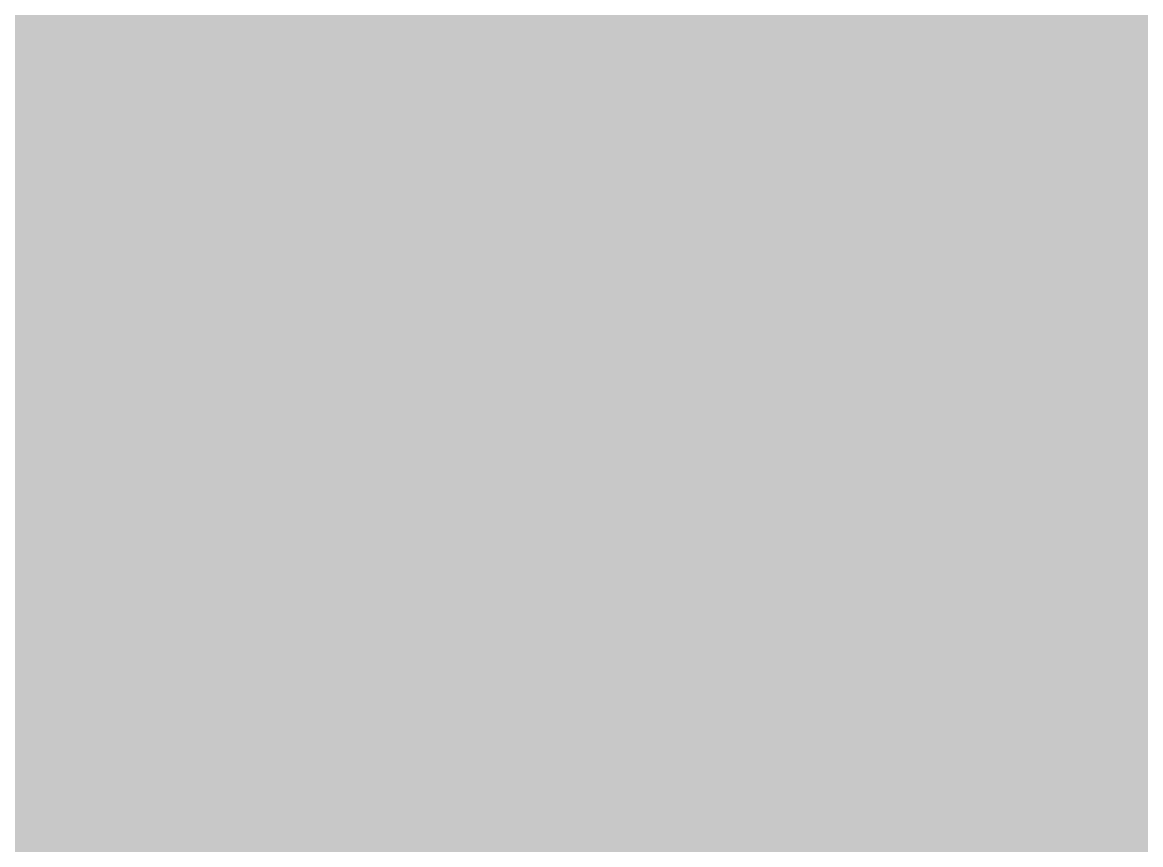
# Model space of a CAD drawing. Header units: millimetres. Extents: x -754 to 578, y -31 to 612.
# Drawn here: x 21.61 to 28.85, y 284.55 to 289.87 of the extents above; entities that cross this region are included whole.
import ezdxf

# ---------------------------------------------------------------- set-up
doc = ezdxf.new("R2010")
doc.units = ezdxf.units.MM
for name, color, linetype in [('Background Fill', 3, 'Continuous'), ('Images', 7, 'Continuous'), ('magpiefill', 3, 'Continuous'), ('Text', 7, 'Continuous')]:
    doc.layers.add(name, color=color, linetype=linetype)
doc.styles.get("Standard").update_dxf_attribs({"font": 'arial.ttf'})
picture_1 = doc.add_image_def('image1.jpg', size_in_pixel=(3877, 2482))

msp = doc.modelspace()

# ---------------------------------------------------------------- hatches: boundary and pattern name
at = {"layer": 'Background Fill', "true_color": 0x608000}
h = msp.add_hatch(color=66, dxfattribs=at)
h.dxf.hatch_style = 1
edge = h.paths.add_edge_path()
edge.add_arc((376.6532146460902, 276.531508869247), 365.7629443210776, 176.7919901476864, 183.9233746687262)
edge.add_arc((133.8374676579463, 259.2283183268966), 122.3340440395195, 183.6195856983223, 197.1683515683287)
edge.add_arc((24.55923343580579, 255.2968345977195), 33.06552170640433, 256.7034174919814, 268.4011139625683)
edge.add_arc((24.16992790803101, 246.1092003096776), 23.87097146563052, 268.7198628156944, 301.7757663762422)
edge.add_arc((6.285144653563535, 271.3474496466107), 54.77789923509462, 303.7779035900384, 336.8879734464464)
edge.add_arc((52.30048252020208, 252.4870421142255), 5.102959599765063, 254.384903360388, 328.824933411809, ccw=False)
edge.add_arc((7.292441665671056, 271.8288436174069), 49.92334009274214, 330.9302936293311, 352.0400174555955)
edge.add_arc((50.38940195992937, 268.6021330476465), 7.33865160717493, 285.0504608128425, 329.8428390468186, ccw=False)
edge.add_arc((52.12306075032679, 262.0122561988131), 0.5259485409149743, 171.3325297132818, 289.0846071006343, ccw=False)
edge.add_arc((16.64306726326045, 276.2065121965963), 37.7019668665434, 338.0137831002426, 363.9508925965004)
edge.add_arc((47.18092559481738, 280.5249504883629), 7.280765375083003, 297.6993291748943, 346.32952133307856, ccw=False)
edge.add_arc((50.21930293766126, 275.4437634670579), 1.408347699717135, 237.8436587276291, 284.2199327254814, ccw=False)
edge.add_arc((5.031847200155447, 281.9599394829845), 45.10151512056127, 350.1590330487046, 372.4891597315885)
edge.add_arc((41.64524126144794, 293.1920568739727), 7.566770331701877, 300.04355044286524, 348.73077371804266, ccw=False)
edge.add_arc((43.75385213140538, 284.1694602761676), 2.989084643609619, 55.80835803819905, 74.18013113411193)
edge.add_arc((7.950478925571026, 289.2936049017273), 36.68719382040134, 356.4865807875378, 372.1256817894662)
edge.add_line((43.81915139898453, 297.0000000000001), (11.463438900309, 297.0000000000003))
at = {"layer": 'Background Fill', "true_color": 0x010101}
h = msp.add_hatch(color=18, dxfattribs=at)
h.dxf.hatch_style = 1
edge = h.paths.add_edge_path()
edge.add_arc((14.13714228953993, 66.05036821475277), 5.807913626416285, 1.275464197753082, 62.44846320262373)
edge.add_arc((50.2300056646719, 133.5330695052299), 70.72090762997269, 224.7441867399971, 241.8117518982108, ccw=False)
edge.add_line((-8.526512829121202e-14, 83.74960531345087), (-2.842170943040401e-14, 297.0000000000001))
edge.add_line((-2.842170943040401e-14, 297.0000000000001), (56.60530441884882, 297.0000000000001))
edge.add_arc((32.46192734543833, 286.6598327097169), 26.26445727784844, -0.7870689497186163, 23.184566146012514, ccw=False)
edge.add_arc((55.94586765978195, 280.4126890830185), 6.508974787456369, 23.394349586185626, 64.73526677781842, ccw=False)
edge.add_arc((41.39813678510311, 275.6309811846147), 21.80360699868279, -10.658370673932325, 19.745368234292016, ccw=False)
edge.add_arc((56.99477431186929, 265.3853805578483), 8.520516004142252, 6.597388694866822, 46.81746160936768, ccw=False)
edge.add_arc((33.63526983047495, 265.6540479114007), 31.83152293101469, -21.311215793629685, 1.2785719473700965, ccw=False)
edge.add_arc((92.07498770003942, 209.0163113292386), 53.47699986028081, 57.56841699448552, 122.56565088630231, ccw=False)
edge.add_arc((123.4994929736408, 260.7114694069786), 7.110169438287065, 247.28817460529, 292.7118253947006)
edge.add_arc((149.4809779367527, 208.0806199916125), 51.59995031804294, 30.370672416276307, 116.76394834516441, ccw=False)
edge.add_arc((132.1499750118538, 199.586824854514), 70.86157634069299, 19.9064946490883, 29.210952333169587, ccw=False)
edge.add_arc((94.42696192880095, 102.4732001880038), 159.9638247332563, 43.73915488850821, 49.281844762795686, ccw=False)
edge.add_line((210, 213.0683994250644), (210, 197.5844620327144))
edge.add_line((210, 197.5844620327144), (117.4340023759941, 197.5844620327144))
edge.add_line((117.4340023759941, 197.5844620327144), (117.4340023759941, 243.4484232488084))
edge.add_arc((92.06673974743109, 208.9162420660986), 42.84821525457027, 53.69907996296252, 165.6151780016992)
edge.add_line((50.56185860601263, 219.5611653602663), (50.56185860601269, 23.20550962208995))
edge.add_arc((69.46115185486681, 69.06541166220961), 49.60155139141874, 183.33528897361, 247.60298427575128, ccw=False)
at = {"layer": 'magpiefill'}
h = msp.add_hatch(color=255, dxfattribs=at)
h.dxf.hatch_style = 1
h.paths.add_polyline_path([(28.02407474130194, 292.5365173280481), (27.84652961737316, 292.8340160300236), (27.67160486587431, 293.1275862095625), (27.49903844688728, 293.4163112086478), (27.32856832049387, 293.6992743692626), (27.15993244677594, 293.9755590333905), (26.99286878581528, 294.2442485430146), (26.82711529769372, 294.5044262401182), (26.66284666565819, 294.7546036480246), (26.50198446561572, 294.9910050154179), (26.34688699663849, 295.2092827723222), (26.19991255779858, 295.4050893487619), (26.06341944816815, 295.5740771747609), (25.93976596681932, 295.7118986803435), (25.83131041282425, 295.8142062955338), (25.74041108525505, 295.8766524503561), (25.66885417729782, 295.8961728935082), (25.61613745859462, 295.8748366483831), (25.5811865929015, 295.8159960570472), (25.56292724397447, 295.7230034615675), (25.56028507556955, 295.5992112040105), (25.5721857514428, 295.4479716264428), (25.59755493535023, 295.2726370709311), (25.63531829104788, 295.0765598795419), (25.68480763379863, 294.8622695864011), (25.74697938489287, 294.6290044938701), (25.82319611712781, 294.3751800963699), (25.91482040330068, 294.099211888321), (26.02321481620871, 293.7995153641439), (26.14974192864915, 293.4745060182594), (26.2957643134192, 293.1225993450882), (26.46264454331609, 292.742210839051), (26.65357056763303, 292.3300683052902), (26.87903184164691, 291.8761487918346), (27.15134319713064, 291.3687416574352), (27.48281946585706, 290.7961362608428), (27.88577547959909, 290.1466219608083), (28.3725260701296, 289.4084881160825), (28.86965402632467, 288.6933525594175), (29.44005458057678, 288.1686341172443), (29.93845621035059, 287.7089570576728), (30.37074230655313, 287.3094147419724), (30.74279626009098, 286.9651005314138), (31.06050146187106, 286.6711077872667), (31.32974130279969, 286.4225298708019), (31.55639917378377, 286.214460143289), (31.74635846573013, 286.0419919659984), (31.9050591741883, 285.900615246666), (32.0361677132792, 285.7874060788914), (32.14290710176672, 285.6998371027403), (32.22850035841458, 285.6353809582781), (32.29617050198664, 285.5915102855705), (32.34914055124672, 285.5656977246829), (32.39063352495863, 285.5554159156811), (32.42387244188618, 285.5581374986304), (32.4508969075389, 285.5728920103165), (32.46901287440915, 285.6049365744053), (32.47434288173494, 285.6610852112828), (32.46300946875438, 285.748151941335), (32.4311351747055, 285.8729507849479), (32.37484253882637, 286.0422957625074), (32.29025410035501, 286.2630008943997), (32.17349239852953, 286.5418802010106), (31.924760475125, 286.8591071999156), (31.35067990460422, 287.6002933989644), (30.89256335194403, 288.2018172815915), (30.52807747186668, 288.691380834761), (30.23488891909457, 289.0966860454369), (29.99066434835009, 289.4454349005832), (29.77307041435566, 289.765329387164), (29.56347197856314, 290.0794348521326), (29.35802672934221, 290.3922700823996), (29.15659056179224, 290.7037172248646), (28.95901937101237, 291.0136584264274), (28.76516905210187, 291.3219758339878), (28.57489550015998, 291.6285515944456), (28.38805461028591, 291.9332678547005), (28.2045022775789, 292.2360067616523)])
h = msp.add_hatch(color=253, dxfattribs=at)
h.dxf.hatch_style = 1
h.paths.add_polyline_path([(24.15840744650994, 293.620758664134), (23.94916705591933, 293.8496193697186), (23.75137754424185, 294.0642587996049), (23.56476378996157, 294.2652924295398), (23.38926684563359, 294.4529188735119), (23.22569246009692, 294.6256692984768), (23.07506255626157, 294.7816580096316), (22.9383990570375, 294.9189993121734), (22.81672388533474, 295.0358075112995), (22.71105896406324, 295.1301969122071), (22.62242621613301, 295.2002818200933), (22.55184756445404, 295.2441765401553), (22.49981649937, 295.2607767188606), (22.46471278095926, 295.2521033677585), (22.44438773673387, 295.2209588396684), (22.43669269420592, 295.17014548741), (22.43947898088743, 295.1024656638028), (22.45059792429048, 295.0207217216665), (22.46790085192711, 294.9277160138204), (22.4892390913094, 294.8262508930843), (22.51301860695339, 294.7183953857484), (22.53986391139117, 294.6032852119858), (22.57095415415877, 294.4793227654404), (22.60746848479228, 294.3449104397559), (22.65058605282775, 294.1984506285763), (22.70148600780128, 294.0383457255454), (22.7613474992489, 293.862998124307), (22.83134967670671, 293.670810218505), (22.91245551396777, 293.4608762607726), (23.00476328185337, 293.2350579397012), (23.1081550754418, 292.9959088028713), (23.22251298981135, 292.7459823978637), (23.3477191200403, 292.4878322722591), (23.48365556120696, 292.2240119736381), (23.6302044083896, 291.9570750495816), (23.78724775666653, 291.6895750476701), (23.95890202223846, 291.4191296803005), (24.16622090579588, 291.1236133191341), (24.43449242915167, 290.7759645006485), (24.78900461411874, 290.3491217613212), (25.25504548250997, 289.8160236376296), (25.8579030561383, 289.1496086660513), (26.62286535681656, 288.3228153830639), (27.57522040635772, 287.3085823251446), (31.29244274799501, 284.7714396097138), (31.31435506529647, 284.7823901987333), (31.50810124909435, 284.7823901987333), (31.59605830213613, 284.7604118710557), (30.48584622754019, 285.5817138442985), (29.61316998473541, 286.2446061038016), (28.9423345206217, 286.7737837818765), (28.4376447820992, 287.193942010835), (28.06340571606793, 287.5297759229884), (27.78392226942782, 287.8059806506487), (27.56349938907894, 288.047251326127), (27.36644202192132, 288.278283081735), (27.16343898538682, 288.5192454049163), (26.95071457903535, 288.7722052036423), (26.73087697295873, 289.0347037410158), (26.50653433724855, 289.3042822801401), (26.28029484199666, 289.5784820841185), (26.05476665729492, 289.8548444160539), (25.83255795323501, 290.1309105390494), (25.61627689990866, 290.4042217162084), (25.40821552695509, 290.6725710061176), (25.20940130220275, 290.9347586492993), (25.02054555302753, 291.1898366817595), (24.84235960680533, 291.4368571395044), (24.67555479091197, 291.6748720585398), (24.52084243272338, 291.902933474872), (24.37893385961539, 292.1200934245069), (24.25054039896388, 292.3254039434505), (24.13677843451936, 292.5171666098759), (24.04038457553087, 292.6906811706236), (23.96450048762206, 292.8404969147013), (23.91226783641663, 292.9611631311166), (23.88682828753825, 293.047229108877), (23.89132350661058, 293.0932441369901), (23.92889515925729, 293.0937575044637), (24.00268491110205, 293.0433185003051), (24.11444636348939, 292.9389055364803), (24.2603808606472, 292.7872135167875), (24.43530168252424, 292.5973664679834), (24.63402210906921, 292.3784884168243), (24.85135542023106, 292.1397033900669), (25.08211489595833, 291.8901354144677), (25.32111381619984, 291.6389085167832), (25.56316546090436, 291.39514672377), (25.81246855280833, 291.1577836315082), (26.11076358579922, 290.8849911133727), (26.50917649655204, 290.5247506120619), (27.05883322174172, 290.0250435702745), (27.81085969804354, 289.3338514307088), (28.01066036325298, 289.1481242053842), (27.63910243214059, 289.592542145114), (27.27969410391745, 290.0210320682347), (26.93257137931536, 290.4333102442358), (26.59787025906587, 290.8290929426067), (26.27572674389975, 291.208096432838), (25.96627683454847, 291.5700369844193), (25.66965653174314, 291.9146308668408), (25.38600183621503, 292.2415943495921), (25.11538022832079, 292.5507935698728), (24.85758510691906, 292.8426941357204), (24.61234135049386, 293.1179115228818), (24.37937383752949, 293.377061207104)])
h = msp.add_hatch(color=255, dxfattribs=at)
h.dxf.hatch_style = 1
h.paths.add_polyline_path([(27.8108596980436, 289.3338514307088), (27.05883322174171, 290.0250435702745), (26.50917649655189, 290.5247506120621), (26.11076358579919, 290.8849911133727), (25.81246855280835, 291.1577836315082), (25.56316546090436, 291.39514672377), (25.32111381619984, 291.6389085167832), (25.08211489595834, 291.8901354144677), (24.85135542023104, 292.1397033900669), (24.63402210906932, 292.3784884168242), (24.43530168252423, 292.5973664679834), (24.2603808606472, 292.7872135167875), (24.11444636348939, 292.9389055364803), (24.00268491110205, 293.0433185003051), (23.92889515925729, 293.0937575044637), (23.89132350661058, 293.0932441369901), (23.88682828753825, 293.047229108877), (23.91226783641663, 292.9611631311166), (23.96450048762206, 292.8404969147013), (24.04038457553085, 292.6906811706236), (24.13677843451936, 292.5171666098759), (24.25054039896389, 292.3254039434505), (24.37893385961539, 292.1200934245069), (24.52084243272338, 291.902933474872), (24.67555479091196, 291.6748720585398), (24.84235960680533, 291.4368571395044), (25.02054555302755, 291.1898366817595), (25.20940130220276, 290.9347586492993), (25.40821552695508, 290.6725710061176), (25.61627689990868, 290.4042217162084), (25.83255795323498, 290.1309105390494), (26.05476665729492, 289.8548444160539), (26.28029484199669, 289.5784820841185), (26.50653433724854, 289.3042822801402), (26.7308769729587, 289.0347037410158), (26.95071457903535, 288.7722052036423), (27.16343898538682, 288.5192454049163), (27.3664420219213, 288.278283081735), (27.56349938907894, 288.047251326127), (27.78392226942782, 287.8059806506487), (28.06340571606793, 287.5297759229884), (28.43764478209923, 287.193942010835), (28.94233452062171, 286.7737837818765), (29.61316998473538, 286.2446061038016), (30.48584622754024, 285.5817138442985), (31.59605830213613, 284.7604118710557), (31.76642854289661, 284.7178404927699), (32.0893398004871, 284.6532907868063), (32.54141327808725, 284.7178404927699), (32.63711471407285, 284.7369711344182), (32.51948382928168, 284.8578018105379), (32.37976782876885, 284.9997733370216), (32.21912324363561, 285.1617276368409), (32.03870660498383, 285.3425066329668), (31.83967444391494, 285.5409522483708), (31.72026989223909, 285.6595090787207), (30.12652565068399, 287.1689376290363), (28.81638186213267, 288.3991556360632)])
h = msp.add_hatch(color=253, dxfattribs=at)
h.dxf.hatch_style = 1
h.paths.add_polyline_path([(22.97173786505722, 290.6648501726177), (22.67167649759006, 290.8900992981444), (22.38438498944508, 291.1021203218116), (22.10966602027382, 291.3006598586178), (21.84811211422294, 291.4848134038813), (21.60031579543912, 291.6536764529199), (21.36686958806899, 291.8063445010516), (21.14836601625923, 291.9419130435946), (20.9453976041565, 292.0594775758668), (20.75855687590746, 292.1581335931863), (20.58852075069018, 292.237213484706), (20.43630372780865, 292.2969972149193), (20.30300470159824, 292.3380016421542), (20.18972256639427, 292.3607436247389), (20.09755621653221, 292.3657400210017), (20.02760454634736, 292.3535076892708), (19.98096645017517, 292.3245634878742), (19.95874082235099, 292.2794242751403), (19.96202475982807, 292.217937502177), (19.99190817003134, 292.1372729912111), (20.04947916300358, 292.033931157249), (20.13582584878759, 291.9044124152974), (20.25203633742609, 291.7452171803628), (20.39919873896196, 291.5528458674518), (20.578401163438, 291.3237988915709), (20.79073172089693, 291.0545766677266), (21.0387147647277, 290.7418328594737), (21.33061962170468, 290.3828341245589), (21.67615186194814, 289.9750003692771), (22.0850170555785, 289.5157514999233), (22.56692077271617, 289.0025074227924), (23.13156858348157, 288.4326880441794), (23.78866605799507, 287.8037132703791), (24.54791876637694, 287.1130030076867), (24.66196175258305, 287.058505853213), (25.07405856210146, 286.8599594399312), (25.48571080042271, 286.6598133821221), (25.6360013127332, 286.5860208713144), (25.31087828583587, 287.0163891558939), (25.01049128565275, 287.4055780842753), (24.73496480685276, 287.755644756639), (24.48442334410505, 288.0686462731645), (24.2589913920786, 288.3466397340321), (24.05879344544239, 288.5916822394219), (23.88395399886554, 288.8058308895136), (23.73459754701699, 288.9911427844876), (23.61069446465613, 289.1496777829509), (23.5115986469032, 289.2835067772198), (23.4365098689687, 289.3947034180379), (23.38462790606316, 289.4853413561488), (23.3551525333971, 289.5574942422961), (23.34728352618106, 289.6132357272233), (23.36022065962553, 289.654639461674), (23.39316370894103, 289.6837790963918), (23.45023552650544, 289.6990416455807), (23.55525127336583, 289.6840675772862), (23.73694918773664, 289.6188107230145), (24.02406750783234, 289.4832249142714), (24.44534447186732, 289.2572639825632), (25.02951831805603, 288.9208817593956), (25.75591744970473, 288.4837648671607), (25.25589277937456, 288.8811148431936), (24.79687392364022, 289.2448723432337), (24.37471433967715, 289.5780395806837), (23.98526748466145, 289.883618768945), (23.62438681576886, 290.1646121214199), (23.28792579017546, 290.4240218515102)])
h = msp.add_hatch(color=255, dxfattribs=at)
h.dxf.hatch_style = 1
h.paths.add_polyline_path([(26.80150960975119, 287.8366687647078), (25.80532728461291, 288.4540320762749), (25.02951831805603, 288.9208817593956), (24.44534447186732, 289.2572639825632), (24.02406750783233, 289.4832249142714), (23.73694918773664, 289.6188107230145), (23.55525127336583, 289.6840675772862), (23.45023552650544, 289.6990416455807), (23.39316370894103, 289.6837790963918), (23.36022065962553, 289.654639461674), (23.34728352618106, 289.6132357272233), (23.3551525333971, 289.5574942422961), (23.38462790606316, 289.4853413561488), (23.4365098689687, 289.3947034180379), (23.5115986469032, 289.2835067772198), (23.61069446465613, 289.1496777829509), (23.734597547017, 288.9911427844876), (23.88395399886549, 288.8058308895136), (24.05879344544239, 288.5916822394219), (24.25899139207857, 288.3466397340322), (24.48442334410505, 288.0686462731645), (24.73496480685282, 287.7556447566389), (25.01049128565275, 287.4055780842753), (25.31087828583587, 287.0163891558939), (25.63600131273319, 286.5860208713145), (25.89961556870419, 286.4565865009491), (26.31846996810233, 286.248797617576), (26.74497109977447, 286.0349655531664), (27.1818160648774, 285.8136091288839), (27.63007454571712, 285.5839290110138), (28.08430654919563, 285.3478532463288), (28.53744466336349, 285.1079917267238), (28.98242147627167, 284.8669543440931), (29.41216957597076, 284.6273509903317), (29.81962155051188, 284.3917915573339), (30.19770998794564, 284.1628859369944), (30.53936747632292, 283.9432440212079), (30.79769762390856, 283.9432440212079), (30.99144380770599, 283.9432440212079), (31.12060888149904, 284.0723434331348), (31.31435506529647, 284.0723434331348), (31.37893617530131, 284.3950919629524), (31.37893617530131, 284.5241913748794), (31.05602491771083, 284.6532907868063), (31.27934060211783, 284.7648918670537), (30.91601333562009, 285.0132091923045), (30.48694436884148, 285.3032057139222), (30.00721593841646, 285.6260495514823), (29.49191028097664, 285.9729088245626), (28.95610963315529, 286.3349516527395), (28.41489623158603, 286.7033461555895), (27.88335231290145, 287.0692604526894), (27.37656011373491, 287.4238626636157), (26.90604094386107, 287.760291550365)])
h = msp.add_hatch(color=253, dxfattribs=at)
h.dxf.hatch_style = 1
h.paths.add_polyline_path([(22.52828556393676, 288.0633543843664), (22.09508123233311, 288.2618515866063), (21.66733037022924, 288.4551350614002), (21.24853031366706, 288.6411904038911), (20.84217839868853, 288.8180032092221), (20.45177196133551, 288.9835590725363), (20.0808478524724, 289.1358830887182), (19.73310098225303, 289.2731583516199), (19.41226577565368, 289.3936074548349), (19.12207665765058, 289.4954529919569), (18.86626805321998, 289.5769175565793), (18.64857438733821, 289.6362237422959), (18.47273008498149, 289.6715941427003), (18.34246957112606, 289.6812513513858), (18.2606480006099, 289.663635201211), (18.22660344771754, 289.6180544820921), (18.23879471659527, 289.5440352232105), (18.29568061138929, 289.4411034537472), (18.39571993624588, 289.3087852028834), (18.53737149531125, 289.1466064998002), (18.71909409273167, 288.9540933736787), (18.93934653265336, 288.7307718537002), (19.19873267012747, 288.4758015263474), (19.50643656382442, 288.1868762073102), (19.8737873233195, 287.8613232695802), (20.31211405818809, 287.496470086149), (20.83274587800548, 287.089644030008), (21.44701189234699, 286.6381724741489), (22.16624121078793, 286.1393827915633), (23.00176294290355, 285.5906023552428), (23.20376755051409, 285.5254026367397), (23.75186501850531, 285.3446104584727), (24.32444381186878, 285.1523243620944), (24.50318359870229, 285.091403482226), (23.90968562360496, 285.479721888904), (23.40608831467343, 285.8476629216269), (22.98462958327511, 286.1932624542945), (22.63754734077754, 286.5145563608064), (22.35707949854823, 286.8095805150621), (22.13546396795471, 287.0763707909612), (21.96493866036448, 287.3129630624034), (21.83774148714508, 287.5173932032878), (21.7518955262081, 287.6865630114284), (21.72856452164149, 287.8128379802935), (21.79469738407724, 287.8874495272654), (21.97724302414736, 287.9016290697265), (22.30315035248387, 287.8466080250593), (22.79936827971875, 287.713617810646), (23.49284571648406, 287.4938898438691), (24.41053157341231, 287.1786555421106), (24.24672327071053, 287.256933800804), (23.82564601532712, 287.4567244615404), (23.39706529147577, 287.6587764169765), (22.96344602899831, 287.8616578595374)])
h = msp.add_hatch(color=255, dxfattribs=at)
h.dxf.hatch_style = 1
h.paths.add_polyline_path([(25.89961556870406, 286.4565865009492), (25.48571080042271, 286.6598133821221), (25.07405856210133, 286.8599594399313), (24.66196175258294, 287.0585058532131), (24.41053157341234, 287.1786555421106), (23.49284571648406, 287.4938898438691), (22.79936827971875, 287.713617810646), (22.30315035248387, 287.8466080250593), (21.97724302414736, 287.9016290697265), (21.79469738407724, 287.8874495272654), (21.72856452164149, 287.8128379802935), (21.7518955262081, 287.6865630114284), (21.83774148714508, 287.5173932032878), (21.96493866036448, 287.3129630624034), (22.13546396795471, 287.0763707909612), (22.35707949854823, 286.8095805150621), (22.63754734077754, 286.5145563608064), (22.98462958327511, 286.1932624542945), (23.40608831467343, 285.8476629216269), (23.90968562360496, 285.479721888904), (24.50318359870229, 285.091403482226), (24.92076297300095, 284.9490775717624), (25.53860253461403, 284.7356212660835), (26.16982649068504, 284.5135784414613), (26.80481982550671, 284.2847900487487), (27.43396752337205, 284.0510970387988), (28.04765456857393, 283.8143403624642), (28.63626594540528, 283.576360970598), (29.19018663815898, 283.3389998140531), (29.69980163112791, 283.1040978436824), (30.02271288871793, 283.1040978436824), (30.28104018252066, 283.1686475496458), (30.41020525631325, 283.3622966675364), (30.47478636631809, 283.8141446092809), (30.53936747632292, 283.9432440212079), (30.19770998794563, 284.1628859369944), (29.81962155051184, 284.3917915573339), (29.41216957597076, 284.6273509903317), (28.98242147627158, 284.8669543440931), (28.53744466336352, 285.1079917267238), (28.08430654919557, 285.3478532463288), (27.63007454571724, 285.5839290110137), (27.18181606487747, 285.8136091288839), (26.74497109977443, 286.0349655531664), (26.31846996810229, 286.248797617576)])
h = msp.add_hatch(color=253, dxfattribs=at)
h.dxf.hatch_style = 1
h.paths.add_polyline_path([(21.71377267480989, 285.9934834212981), (21.2710100843438, 286.1229676855447), (20.85643360726809, 286.2382919108924), (20.47059155086339, 286.3391796106375), (20.11326162111831, 286.4263812478914), (19.78402887369839, 286.5009040232198), (19.48247836426921, 286.5637551371883), (19.2081951484964, 286.6159417903619), (18.96076428204552, 286.6584711833064), (18.73977082058215, 286.6923505165873), (18.54479981977184, 286.7185869907698), (18.37530790509672, 286.7380199396587), (18.23023798130475, 286.7508172300149), (18.10840452296048, 286.7569788618382), (18.00862200462836, 286.7565048351287), (17.92970490087296, 286.7493951498866), (17.87046768625873, 286.7356498061116), (17.82972483535019, 286.7152688038038), (17.80629082271184, 286.6882521429632), (17.79938023810723, 286.6542789029371), (17.80980813209604, 286.6117444804606), (17.83878967043702, 286.5587233516164), (17.8875400188889, 286.4932899924872), (17.95727434321043, 286.4135188791554), (18.04920780916035, 286.3174844877038), (18.16455558249737, 286.2032612942147), (18.30453282898026, 286.0689237747707), (18.4724112375265, 285.9120318630403), (18.67968858968902, 285.7280873230375), (18.93991919017941, 285.5120773763614), (19.26665734370931, 285.2589892446115), (19.67345735499032, 284.9638101493872), (20.17387352873413, 284.621527312288), (20.78146016965241, 284.2271279549134), (21.50902326354812, 283.7760632314956), (21.80386553658612, 283.7360552344073), (22.16210465273579, 283.6864063436962), (22.53385884096019, 283.6334396237187), (22.57726717533936, 283.627050371855), (22.23936234112722, 283.7952889424766), (21.95639425681098, 283.9611164471285), (21.72249464991664, 284.1230067816196), (21.53179524797031, 284.2794338417587), (21.37842777849809, 284.4288715233545), (21.25652396902612, 284.569793722216), (21.16021554708048, 284.7006743341518), (21.08363424018732, 284.8199872549708), (21.02174761352805, 284.9267048038448), (20.97286658290541, 285.0217929933967), (20.93613790177744, 285.1067162596131), (20.91070832360221, 285.1829390384801), (20.89572460183773, 285.2519257659838), (20.89033348994207, 285.3151408781106), (20.89368174137331, 285.3740488108465), (20.90491610958945, 285.4301140001778), (20.92350942158497, 285.4843615505995), (20.95023879850001, 285.5360592406417), (20.98620743501112, 285.5840355173431), (21.03251852579486, 285.6271188277426), (21.09027526552775, 285.6641376188789), (21.16058084888638, 285.693920337791), (21.2445384705473, 285.7152954315175), (21.34325132518704, 285.7270913470973), (21.45820613761165, 285.7281551967572), (21.59242375314523, 285.7174087534766), (21.7493085472413, 285.6937924554226), (21.93226489535343, 285.6562467407625), (22.14469717293521, 285.6037120476635), (22.39000975544018, 285.5351288142928), (22.67160701832189, 285.4494374788178), (22.99289333703393, 285.3455784794056), (23.36192714503395, 285.2205583203981), (23.80538310779602, 285.0636477708351), (24.35458994879824, 284.8621836659308), (25.04087639151884, 284.6035028408996), (25.89557115943596, 284.2749421309559), (26.95000297602768, 283.8638383713139), (28.23550056477225, 283.3575283971881), (29.7833926491476, 282.7433490437927), (29.76438274113275, 282.7813493138649), (29.69980163112791, 283.1040978436824), (29.19018663815899, 283.3389998140531), (28.63626594540523, 283.576360970598), (28.0476545685739, 283.8143403624642), (27.43396752337202, 284.0510970387988), (26.80481982550668, 284.2847900487487), (26.16982649068495, 284.5135784414613), (25.53860253461406, 284.7356212660835), (24.92076297300096, 284.9490775717624), (24.32444381186883, 285.1523243620944), (23.75186501850536, 285.3446104584727), (23.2037675505141, 285.5254026367397), (22.68089236549869, 285.694167672738), (22.18398042106273, 285.85037234231)])
h = msp.add_hatch(color=255, dxfattribs=at)
h.dxf.hatch_style = 1
h.paths.add_polyline_path([(25.04087639151884, 284.6035028408996), (24.35458994879826, 284.8621836659308), (23.80538310779602, 285.0636477708351), (23.36192714503396, 285.2205583203981), (22.99289333703393, 285.3455784794056), (22.67160701832189, 285.4494374788178), (22.39000975544018, 285.5351288142928), (22.1446971729352, 285.6037120476635), (21.93226489535343, 285.6562467407625), (21.7493085472413, 285.6937924554226), (21.59242375314523, 285.7174087534766), (21.45820613761165, 285.7281551967572), (21.34325132518704, 285.7270913470973), (21.2445384705473, 285.7152954315175), (21.16058084888638, 285.693920337791), (21.09027526552775, 285.6641376188789), (21.03251852579486, 285.6271188277426), (20.98620743501112, 285.5840355173431), (20.95023879850001, 285.5360592406417), (20.92350942158497, 285.4843615505995), (20.90491610958945, 285.4301140001778), (20.89368174137331, 285.3740488108465), (20.89033348994207, 285.3151408781106), (20.89572460183773, 285.2519257659838), (20.91070832360221, 285.1829390384801), (20.93613790177744, 285.1067162596131), (20.97286658290541, 285.0217929933967), (21.02174761352805, 284.9267048038448), (21.08363424018732, 284.8199872549708), (21.16021554708048, 284.7006743341518), (21.25652396902612, 284.569793722216), (21.37842777849809, 284.4288715233545), (21.53179524797031, 284.2794338417587), (21.72249464991664, 284.1230067816196), (21.95639425681098, 283.9611164471285), (22.23936234112722, 283.7952889424766), (22.57726717533936, 283.627050371855), (22.92108422798663, 283.5764441052054), (23.32573694054267, 283.514708818887), (23.7497731053559, 283.4475227954938), (24.19357307740995, 283.3745058625868), (24.65121412471215, 283.2966010350485), (25.11519774352639, 283.2150821245916), (25.5780254301161, 283.1312229429286), (26.03219868074488, 283.0462973017725), (26.47021899167639, 282.9615790128359), (26.88458785917425, 282.8783418878315), (27.26780677950204, 282.7978597384722), (27.6155780603701, 282.7209603560202), (27.93640725527615, 282.646687449937), (28.24200072916456, 282.5736387092334), (28.54406484697974, 282.5004118229205), (28.85430597366653, 282.4256044800093), (29.18443047416883, 282.3478143695109), (29.54614471343137, 282.2656391804362), (29.95115505639851, 282.1776766017961), (29.89354781492534, 282.5231519736053), (29.7833926491476, 282.7433490437927), (28.23550056477214, 283.3575283971881), (26.95000297602769, 283.8638383713139), (25.89557115943592, 284.2749421309559)])

# ---------------------------------------------------------------- texts
at = {"layer": 'Text', "color": 44, "char_height": 4.5, "attachment_point": 1}
for s, insert in [('{\\fArial Narrow|b1|i0|c0|p34;\\C41;\\c9102079;ISSUE 01 MAY 2012}', (10, 292.0000000000001)), ('{\\fArial Narrow|b1|i0|c0|p34;\\C250;ISSUE 01 MAY 2012}', (10.3, 291.7000000000001))]:
    msp.add_mtext_dynamic_manual_height_columns(s, width=90.3674751807921, gutter_width=12.5, heights=[0], dxfattribs=dict(at, insert=insert))

# ---------------------------------------------------------------- pictures from other files: only their frames are drawn
at = {"layer": 'Images'}
image = msp.add_image(picture_1, insert=(4.152360957636703e-14, 297.0000000000001), size_in_units=(328.0298146655921, 209.9999999999999), rotation=-90.00000000000001, dxfattribs=at)
image.dxf.flags = 7

doc.saveas('drawing.dxf')
